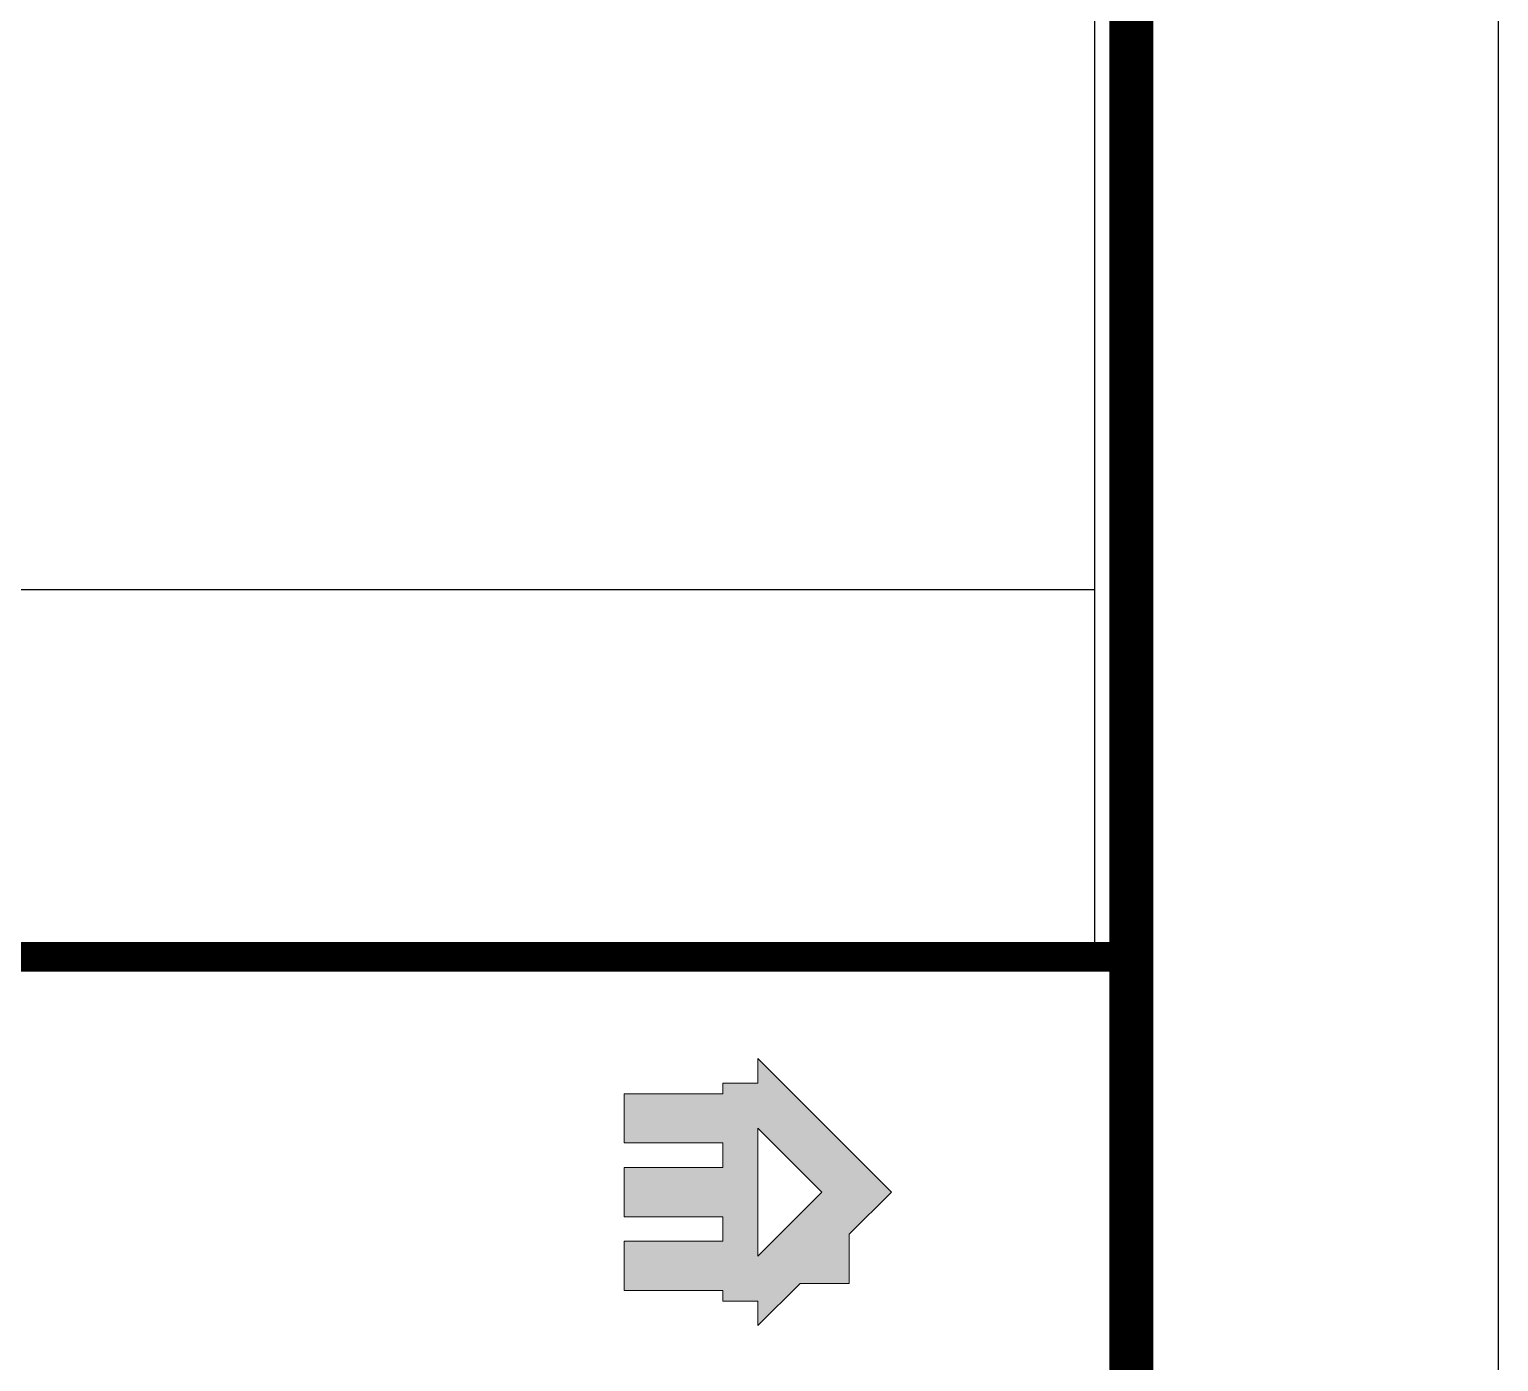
# Model space of a CAD drawing. Header units: millimetres. Extents: x 434053 to 1059003, y -2417481 to 936527.
# Drawn here: x 556501 to 558501, y -1804127 to -1802314 of the extents above; entities that cross this region are included whole.
import ezdxf

# ---------------------------------------------------------------- set-up
doc = ezdxf.new("R2010")
doc.units = ezdxf.units.MM
doc.header["$LTSCALE"] = 1000
doc.header["$MEASUREMENT"] = 0
for name, color, linetype in [('_U+56FE_U+5C42 1', 7, 'Continuous'), ('A-ANNO-TTLB', 7, 'Continuous'), ('TITLIN', 7, 'Continuous'), ('图框层', 3, 'Continuous')]:
    doc.layers.add(name, color=color, linetype=linetype)

# ---------------------------------------------------------------- blocks, each defined once
blk = doc.blocks.new('asdfgafglogo2021h')
at = {"layer": '_U+56FE_U+5C42 1', "true_color": 0xd7000f}
h = blk.add_hatch(color=12, dxfattribs=at)
h.paths.add_polyline_path([(393429.7, -17635.6), (393496.6, -17635.6), (393381.8, -17520.8), (393381.8, -17386.9), (393247.9, -17386.9), (393133.1, -17272.1), (392769.5, -17635.6), (392836.5, -17635.6), (392836.5, -17731.3), (392865.2, -17731.3), (392865.2, -17999.2), (392999.2, -17999.2), (392999.2, -17731.3), (393066.1, -17731.3), (393066.1, -17999.2), (393200.1, -17999.2), (393200.1, -17731.3), (393267, -17731.3), (393267, -17999.2), (393401, -17999.2), (393401, -17731.3), (393429.7, -17731.3)])
h.paths.add_polyline_path([(393307.2, -17635.6), (392959, -17635.6), (393133.1, -17461.5)])
at = {"layer": '_U+56FE_U+5C42 1', "lineweight": 0}
for points in [[(393429.7, -17635.6), (393496.6, -17635.6), (393381.8, -17520.8), (393381.8, -17386.9), (393247.9, -17386.9), (393133.1, -17272.1), (392769.5, -17635.6), (392836.5, -17635.6), (392836.5, -17731.3), (392865.2, -17731.3), (392865.2, -17999.2), (392999.2, -17999.2), (392999.2, -17731.3), (393066.1, -17731.3), (393066.1, -17999.2), (393200.1, -17999.2), (393200.1, -17731.3), (393267, -17731.3), (393267, -17999.2), (393401, -17999.2), (393401, -17731.3), (393429.7, -17731.3), (393429.7, -17635.6)], [(393307.2, -17635.6), (392959, -17635.6), (393133.1, -17461.5), (393307.2, -17635.6)]]:
    blk.add_lwpolyline(points, dxfattribs=at)
at = {"layer": 'TITLIN', "const_width": 80}
blk.add_lwpolyline([(392492.5, -16619.2), (392492.5, -19768.5)], dxfattribs=at)
blk = doc.blocks.new('asdfgafg21GZ_LABEL3')
at = {"xscale": 0.01, "yscale": 0.01, "zscale": 0.01}
blk.add_blockref('asdfgafglogo2021h', (-3989.925, 166.192), dxfattribs=at)
blk = doc.blocks.new('asdfgafgA$C15443CC7')
at = {"layer": 'A-ANNO-TTLB'}
blk.add_lwpolyline([(52200, 0), (209850, 0), (209850, 89100), (52200, 89100)], close=True, dxfattribs=at)
at = {"layer": 'A-ANNO-TTLB', "const_width": 180}
blk.add_lwpolyline([(55950, 1500), (208350, 1500), (208350, 87600), (55950, 87600)], close=True, dxfattribs=at)
at = {"layer": '图框层', "xscale": 150.0000000300889, "yscale": 150.0000000300889, "zscale": 150.0000000300889}
blk.add_blockref('asdfgafg21GZ_LABEL3', (208350, 87600), dxfattribs=at)
blk = doc.blocks.new('asdfadfsdhg')
at = {"xscale": 0.3333333333333333, "yscale": 0.3333333333333333, "zscale": 0.3333333333333333, "rotation": 270}
blk.add_blockref('asdfgafgA$C15443CC7', (0, 69950), dxfattribs=at)
blk = doc.blocks.new('asdfadgdsh')
blk.add_line((0, 500), (14325, 500))
blk.add_lwpolyline([(0, 47550), (14325, 47550), (14325, 0), (0, 0)], close=True)

msp = doc.modelspace()

# ---------------------------------------------------------------- block references
for name, p in [('asdfadfsdhg', (528800.9, -1807326.3)), ('asdfadgdsh', (543625.9, -1803576.3))]:
    msp.add_blockref(name, p)

doc.saveas('drawing.dxf')
